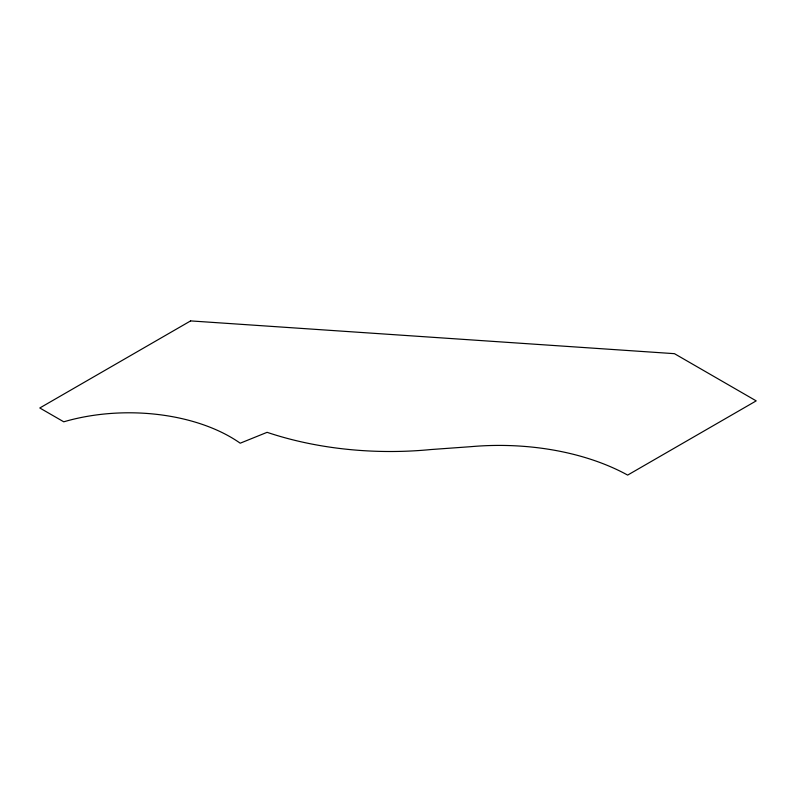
<?xml version="1.0" encoding="UTF-8"?>
<svg xmlns="http://www.w3.org/2000/svg" width="796" height="796" viewBox="0 0 796 796"><rect width="100%" height="100%" fill="white"/><g stroke="black" fill="none" stroke-linecap="round" stroke-linejoin="round"><path stroke-width="1.19" d="M190.612 320.907L39.8 407.98L63.76 421.81A143.867 83.063 0 0 1 240.213 443.193L267.098 432.327A244.889 141.389 0 0 0 430.825 449.551L470.685 446.685A186.125 107.46 0 0 1 627.656 475.093L756.2 400.876L674.451 353.673L190.612 320.907"/></g></svg>
